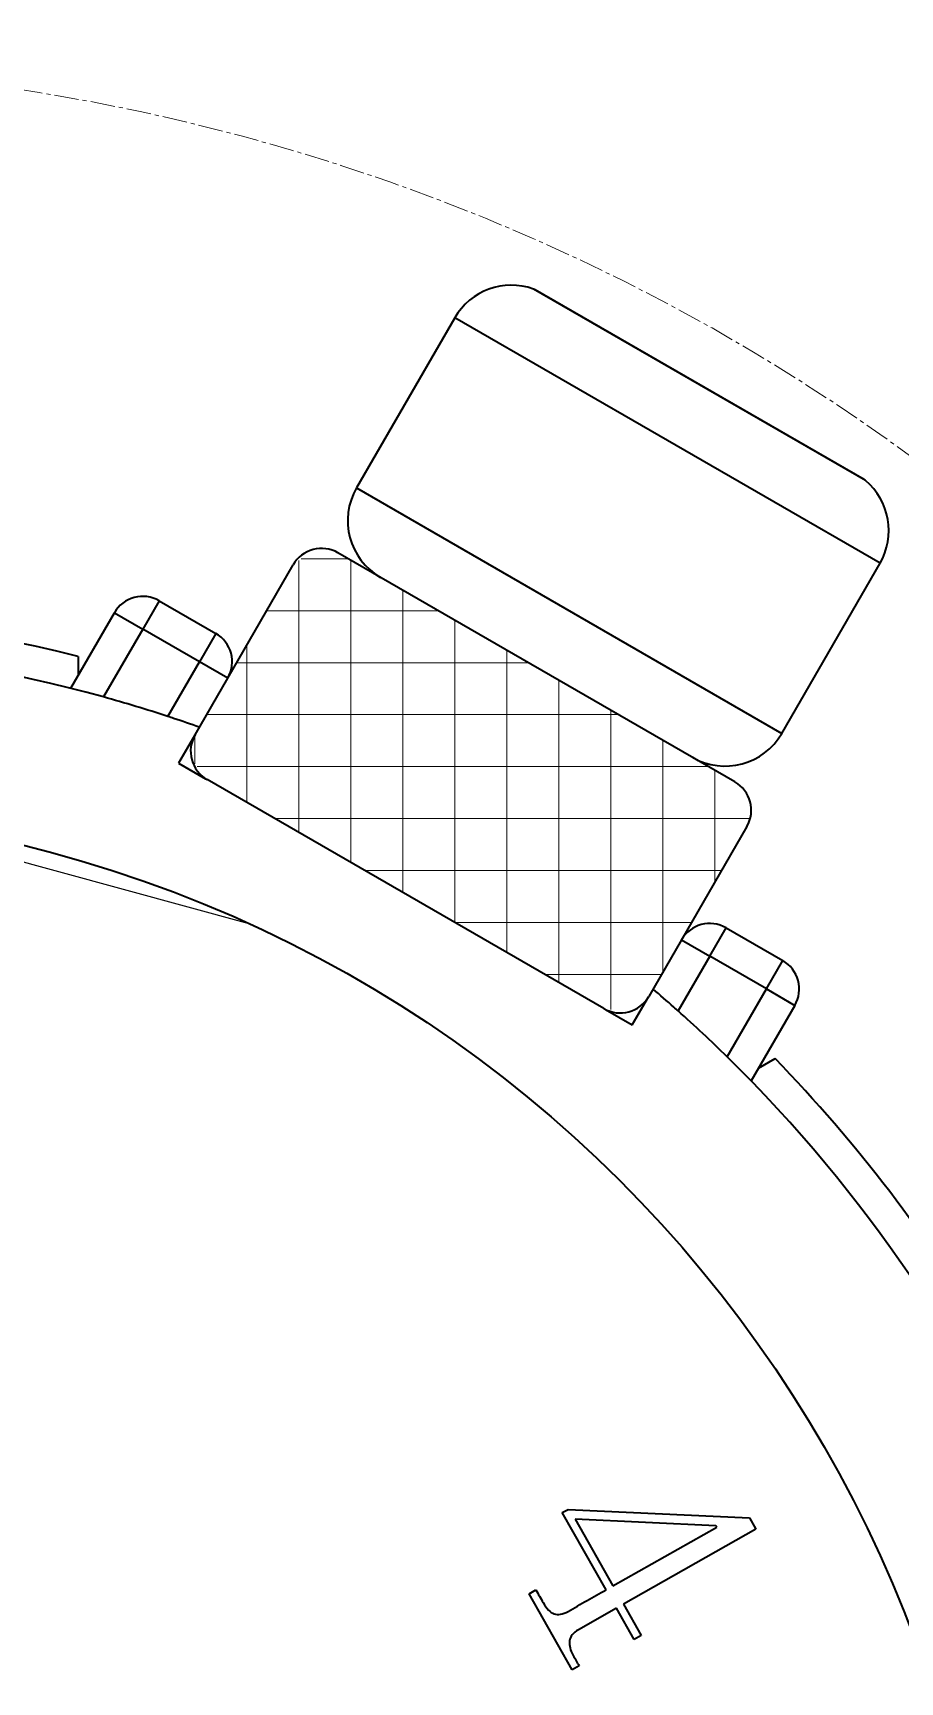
# Model space of a CAD drawing. Header units: millimetres. Extents: x -185079 to -2648, y 85916 to 249201.
# Drawn here: x -53788.8 to -53762.3, y 133821.3 to 133871.7 of the extents above; entities that cross this region are included whole.
import ezdxf

# ---------------------------------------------------------------- set-up
doc = ezdxf.new("R2010")
doc.units = ezdxf.units.MM
doc.linetypes.add('CENTER2', pattern=[1.125, 0.75, -0.125, 0.125, -0.125])
for name, color, linetype in [('1', 4, 'Continuous'), ('2', 3, 'Continuous'), ('Default', 7, 'Continuous')]:
    doc.layers.add(name, color=color, linetype=linetype)
doc.layers.add('图层3', color=7, linetype='Continuous', lineweight=35)
doc.layers.add('图层5', color=7, linetype='Continuous', lineweight=15)

msp = doc.modelspace()

# ---------------------------------------------------------------- linework, layer by layer
at = {"layer": '1', "color": 3, "lineweight": -3, "ltscale": 2, "extrusion": (-0.004685415688226648, -0.01745240643729063, 0.9998367168639968), "elevation": 1.311263986281119e-08}
msp.add_lwpolyline([(-89340.74435583597, 116693.2017122206), (-79605.60479144276, 119307.2036772036), (-77739.80294518075, 112358.532017356), (-87474.94250957393, 109744.530052373)], close=True, dxfattribs=at)
at = {"layer": '1', "lineweight": -3, "ltscale": 2, "extrusion": (-0.004685415688226648, -0.01745240643729063, 0.9998367168639968), "elevation": 1.311264075806094e-08}
msp.add_lwpolyline([(-87231.2481748564, 109916.2399077064), (-77857.25883072625, 112433.2686984296), (-79666.37327405855, 119170.8235395233), (-89040.36261818874, 116653.7947488001), (-87231.2481748564, 109916.2399077064)], dxfattribs=at)
at = {"layer": '2', "extrusion": (-0.004685415688226634, -0.01745240643729067, 0.9998367168639968)}
msp.add_line((-55074.3845846472, 134198.8165125783, 1880.802192983407), (-53782.19395281367, 133844.4517788538, 2542.093391512097), dxfattribs=at)
at = {"layer": 'Default', "color": 7, "linetype": 'CENTER2', "lineweight": 13, "extrusion": (-0.004685415688226631, -0.01745240643729066, 0.9998367168639968)}
msp.add_circle((-86653.41111304305, 115310.6741427744, 457.7624739970715), 61.63746783566021, dxfattribs=at)
at = {"layer": '图层3', "extrusion": (-0.004685415688226631, -0.01745240643729066, 0.9998367168639968)}
for p, q in [((-53763.36425850636, 133857.9867282807, 2542.417886873436), (-53773.5000356769, 133863.8375186648, 2542.47251583582)), ((-53763.40774545751, 133858.0172650867, 2542.418216113501), (-53773.45184223152, 133863.8151337487, 2542.472350944567)), ((-53775.9101190626, 133862.9565040913, 2542.445843413745), (-53778.90901565789, 133857.7622611095, 2542.341123197891)), ((-53762.9220628893, 133855.4592601318, 2542.375841477022), (-53775.9101190626, 133862.9565040913, 2542.445843413745)), ((-53778.90901565789, 133857.7622611095, 2542.341123197891), (-53765.9209594846, 133850.26501715, 2542.271121261169)), ((-53783.84029575661, 133850.2208047687, 2542.186376272002), (-53780.84139916131, 133855.4150477506, 2542.291096487855)), ((-53767.3535268888, 133848.7835109547, 2542.238547920442), (-53779.47571265054, 133855.7809386502, 2542.303883061383)), ((-53765.9209594846, 133850.26501715, 2542.271121261169), (-53762.9220628893, 133855.4592601318, 2542.375841477022)), ((-53784.93845869361, 133854.3173750516, 2542.252736767273), (-53785.43827479283, 133853.4516678879, 2542.235283397964)), ((-53784.93845869361, 133854.3173750516, 2542.252736767273), (-53783.20671787051, 133853.3177425236, 2542.24340317571)), ((-53787.63764407244, 133851.6417955993, 2542.19338497055), (-53786.30414520439, 133853.9514841519, 2542.239950193746)), ((-53786.30414520439, 133853.9514841519, 2542.239950193746), (-53785.43827479283, 133853.4516678879, 2542.235283397964)), ((-53785.43827479283, 133853.4516678879, 2542.235283397964), (-53786.63642554483, 133851.3764092263, 2542.193444474418)), ((-53783.70653396973, 133852.45203536, 2542.225949806401), (-53785.43827479283, 133853.4516678879, 2542.235283397964)), ((-53783.20671787051, 133853.3177425236, 2542.24340317571), (-53783.70653396973, 133852.45203536, 2542.225949806401)), ((-53787.41148055884, 133852.6156804911, 2542.211444224352), (-53787.41143294698, 133852.033604891, 2542.201284168516)), ((-53784.6713235207, 133850.7809702883, 2542.192259758472), (-53783.70653396973, 133852.45203536, 2542.225949806401)), ((-53782.84066355818, 133851.952219096, 2542.22128301062), (-53783.70653396973, 133852.45203536, 2542.225949806401)), ((-53783.84559919148, 133850.211618947, 2542.186191078273), (-53784.34011185582, 133849.3550976051, 2542.168922902693)), ((-53784.34011185582, 133849.3550976051, 2542.168922902693), (-53783.516903378, 133848.8799075762, 2542.164486042627)), ((-53771.35205568252, 133841.8578536456, 2542.098920965971), (-53783.47424144427, 133848.8552813411, 2542.164256106912)), ((-53766.98747257647, 133847.4179875271, 2542.216427755351), (-53769.98636917175, 133842.2237445453, 2542.111707539498)), ((-53768.12086656177, 133843.4553426086, 2542.141947482335), (-53767.62105046256, 133844.3210497722, 2542.159400851644)), ((-53767.62105046256, 133844.3210497722, 2542.159400851644), (-53765.88930963945, 133843.3214172443, 2542.150067260081)), ((-53768.98673697333, 133843.9551588726, 2542.146614278116), (-53768.12086656177, 133843.4553426086, 2542.141947482335)), ((-53768.12086656177, 133843.4553426086, 2542.141947482335), (-53769.08565611274, 133841.7842775369, 2542.108257434405)), ((-53766.38912573866, 133842.4557100807, 2542.132613890772), (-53768.12086656177, 133843.4553426086, 2542.141947482335)), ((-53766.38912573866, 133842.4557100807, 2542.132613890772), (-53765.88930963945, 133843.3214172443, 2542.150067260081)), ((-53770.48618527097, 133841.3580373816, 2542.094254170189), (-53769.99011487565, 133842.2172567937, 2542.111576741084)), ((-53767.58727649066, 133840.380451419, 2542.090774967226), (-53766.38912573866, 133842.4557100807, 2542.132613890772)), ((-53766.38912573866, 133842.4557100807, 2542.132613890772), (-53765.52325532712, 133841.9558938167, 2542.12794709499)), ((-53771.30996800429, 133841.8335588945, 2542.09869412533), (-53770.48618527097, 133841.3580373816, 2542.094254170189)), ((-53765.52325532712, 133841.9558938167, 2542.12794709499), (-53766.85675419516, 133839.6462052641, 2542.081381871794)), ((-53766.6305430697, 133840.0380145558, 2542.08928106976), (-53766.12640336734, 133840.3290523558, 2542.096723699062)), ((-53772.62529603632, 133826.4573787069, 2541.824135089786), (-53772.44952298624, 133826.5570241773, 2541.826698131342)), ((-53771.28820671605, 133824.0996714625, 2541.789246547262), (-53772.62529603632, 133826.4573787069, 2541.824135089786)), ((-53772.44952298624, 133826.5570241773, 2541.826698131342), (-53766.91194668289, 133826.3029858645, 2541.848213911507)), ((-53772.23532651537, 133826.259248403, 2541.822504142199), (-53771.07813648546, 133824.2187599514, 2541.792309694487)), ((-53767.93181407981, 133826.0533894587, 2541.839077859122), (-53772.23532651537, 133826.259248403, 2541.822504142199)), ((-53766.91194668289, 133826.3029858645, 2541.848213911507), (-53766.71259882059, 133825.951473148, 2541.843012346986)), ((-53771.07813648546, 133824.2187599514, 2541.792309694487), (-53767.90993443639, 133826.0148087947, 2541.838506955699)), ((-53766.71259882059, 133825.951473148, 2541.843012346986), (-53770.7596661201, 133823.6571969532, 2541.783999877995)), ((-53767.90993443639, 133826.0148087947, 2541.838506955699), (-53767.93181407981, 133826.0533894587, 2541.839077859122)), ((-53773.63906802463, 133823.9792627998, 2541.776128221885), (-53773.42899779404, 133824.0983512887, 2541.77919136911)), ((-53772.32142727629, 133821.6558494788, 2541.741747149071), (-53773.63906802463, 133823.9792627998, 2541.776128221885)), ((-53770.7596661201, 133823.6571969532, 2541.783999877995), (-53770.219968249, 133822.7055405745, 2541.769917593559)), ((-53770.96973635068, 133823.5381084642, 2541.78093673077), (-53772.13155334026, 133822.8794762091, 2541.763995651219)), ((-53770.43003847959, 133822.5864520856, 2541.766854446334), (-53770.96973635068, 133823.5381084642, 2541.78093673077)), ((-53770.219968249, 133822.7055405745, 2541.769917593559), (-53770.43003847959, 133822.5864520856, 2541.766854446334)), ((-53772.11135704569, 133821.7749379678, 2541.744810296296), (-53772.32142727629, 133821.6558494788, 2541.741747149071))]:
    msp.add_line(p, q, dxfattribs=at)
for radius in [38.99160719999999, 13.9969872]:
    msp.add_circle((-86653.41111304305, 115310.6741427744, 457.7624739970715), radius, dxfattribs=at)
for centre, radius, start, end in [((-86643.74444511841, 115368.1140662008, 457.7624739970715), 1.999569600000024, 85.19433171338893, 165.0300830922015), ((-86643.6020558426, 115369.8077254262, 457.762473997072), 0.2999354399999942, 75.03008309445903, 85.19433171415008), ((-86632.39815304591, 115366.811952783, 457.762473997072), 0.2999354400000244, 64.86583446957108, 75.03008309033746), ((-86633.12005453533, 115365.2732473149, 457.7624739970715), 1.999569600000002, 345.0300830922015, 64.8658344706182), ((-86645.2939826925, 115362.3189440646, 457.7624739970711), 1.999569600000002, 165.0300830926043, 255.0300830912882), ((-86647.51753201359, 115359.8087673899, 457.7624739970715), 0.9997848000000078, 75.03008309059022, 165.0300830922015), ((-86653.41111304305, 115310.6741427744, 457.7624739970715), 43.99053119999999, 89.50759527789177, 180.5525709059643), ((-86653.41111304305, 115310.6741427744, 457.7624739970715), 44.99031600000001, 90.88107858298251, 118.1666418788413), ((-86652.41397182047, 115356.9783776819, 457.7624739970715), 0.9997847999999978, 75.03008308994396, 165.0300830919861), ((-86650.48226444173, 115356.4618651572, 457.7624739970711), 0.9997847999999991, 345.0300830919861, 75.03008309139585), ((-86653.41111304305, 115310.6741427744, 457.7624739970715), 43.99053119999999, 86.83297478219478, 89.50759527789177), ((-86653.41111304305, 115310.6741427744, 457.7624739970715), 43.99053119999999, 86.59199428468266, 86.83297478219478), ((-86653.41111304305, 115310.6741427744, 457.7624739970715), 43.99053119999999, 85.50926529514821, 86.59199428468266), ((-86634.66959210942, 115359.4781251787, 457.762473997072), 1.999569600000002, 255.0300830917986, 345.0300830917986), ((-86649.06706958769, 115354.0136452538, 457.7624739970711), 0.9997848000000019, 165.0300830927917, 255.0300830932225), ((-86633.99558036242, 115356.1931797171, 457.7624739970715), 0.9997848000000008, 345.0300830922015, 75.03008309139585), ((-86633.09689803307, 115351.8132524349, 457.762473997072), 0.9997847999999917, 75.03008309161127, 165.0300830913958), ((-86631.16519065431, 115351.2967399102, 457.7624739970711), 0.9997847999999978, 345.0300830895692, 75.0300830922015), ((-86635.5451179365, 115350.3980575809, 457.7624739970715), 0.9997848000000028, 255.0300830922015, 345.0300830911804), ((-86653.41111304305, 115310.6741427744, 457.7624739970715), 43.99053119999999, 63.45542234161667, 64.54809715708907), ((-86653.41111304305, 115310.6741427744, 457.7624739970715), 43.99053119999999, 63.22719140164455, 63.45542234161667), ((-86653.41111304305, 115310.6741427744, 457.7624739970715), 43.99053119999999, 60.55257090599214, 63.22719140164455), ((-86653.41111304305, 115310.6741427744, 457.7624739970715), 43.99053119999999, 329.507595277801, 60.55257090599214), ((-86653.41111304305, 115310.6741427744, 457.7624739970715), 44.99031600000001, 31.8935243049792, 59.1790876007608)]:
    msp.add_arc(centre, radius, start, end, dxfattribs=at)
at = {"layer": '图层3'}
for points in [[(-53773.42899779404, 133824.0983512887, 2541.77919136911), (-53773.35525529213, 133823.9683201619, 2541.777267213128), (-53773.28151279022, 133823.8382890351, 2541.775343057147), (-53773.20777028832, 133823.7082579083, 2541.773418901165)], [(-53772.45002370563, 133823.4410392074, 2541.772305467711), (-53772.06275137577, 133823.6605832924, 2541.777952494228), (-53771.67547904591, 133823.8801273774, 2541.783599520745), (-53771.28820671605, 133824.0996714625, 2541.789246547262)], [(-53773.20777028832, 133823.7082579083, 2541.773418901165), (-53773.10323421419, 133823.5239280692, 2541.770691251477), (-53772.99114274596, 133823.4061953935, 2541.769161478308), (-53772.87207087905, 133823.3660637396, 2541.769018962296)], [(-53772.87207087905, 133823.3660637396, 2541.769018962296), (-53772.75611319943, 133823.3269816828, 2541.768880173626), (-53772.61293531302, 133823.348684869, 2541.769929965781), (-53772.45002370563, 133823.4410392074, 2541.772305467711)], [(-53772.13155334026, 133822.8794762091, 2541.763995651219), (-53772.29446494766, 133822.7871218708, 2541.761620149289), (-53772.38776329302, 133822.6719171608, 2541.759172008596), (-53772.40287408121, 133822.5387228338, 2541.756776255556)], [(-53772.40287408121, 133822.5387228338, 2541.756776255556), (-53772.41831158916, 133822.4026486295, 2541.754328702451), (-53772.38363705274, 133822.2550528976, 2541.751914872228), (-53772.29125633607, 133822.0921567607, 2541.749504391108)], [(-53772.29125633607, 133822.0921567607, 2541.749504391108), (-53772.23128990594, 133821.986417163, 2541.747939692837), (-53772.17132347582, 133821.8806775654, 2541.746374994567), (-53772.1113570457, 133821.7749379678, 2541.744810296296)]]:
    msp.add_open_spline(points, degree=3, dxfattribs=at)
at = {"layer": '图层5', "extrusion": (-0.004685415688226631, -0.01745240643729066, 0.9998367168639968)}
for p, q in [((-53780.66833516859, 133855.5478339883, 2542.294225314877), (-53780.6676552229, 133847.2352035316, 2542.149129403697)), ((-53779.15784765223, 133855.5974538079, 2542.302169859253), (-53780.60366427906, 133855.5974538079, 2542.295394501045)), ((-53779.08119466498, 133855.5532065289, 2542.301756721406), (-53779.08043933717, 133846.3189967834, 2542.14057476053)), ((-53777.49397877925, 133854.6369997807, 2542.293202078239), (-53777.49322345143, 133845.4027900353, 2542.132020117363)), ((-53776.40870909554, 133854.0105371698, 2542.287352782647), (-53781.65229345587, 133854.0105371698, 2542.262780397966)), ((-53775.9067628935, 133853.7207930326, 2542.284647435072), (-53775.90600756569, 133844.4865832871, 2542.123465474195)), ((-53782.25526493922, 133852.9661595809, 2542.241724885753), (-53782.25487110864, 133848.1514102798, 2542.157684046864)), ((-53774.31954700776, 133852.8045862844, 2542.276092791904), (-53774.31879167995, 133843.5703765389, 2542.114910831028)), ((-53773.65957053886, 133852.4236205318, 2542.27253570604), (-53782.56849990206, 133852.4236205318, 2542.230786851753)), ((-53772.73233112203, 133851.8883795362, 2542.267538148737), (-53772.73157579421, 133842.6541697907, 2542.10635618786)), ((-53770.91043198218, 133850.8367038937, 2542.257718629434), (-53783.48470634824, 133850.8367038937, 2542.19879330554)), ((-53771.14511523629, 133850.972172788, 2542.25898350557), (-53771.14436747892, 133841.8305151335, 2542.099417029712)), ((-53783.84218014998, 133850.2064845069, 2542.186117477549), (-53783.84210883079, 133849.3345766138, 2542.17089843577)), ((-53769.55789935055, 133850.0559660398, 2542.250428862403), (-53769.5573194868, 133842.9668806435, 2542.126689775195)), ((-53768.1612934255, 133849.2497872556, 2542.242901552828), (-53783.77703153631, 133849.2497872556, 2542.169723379739)), ((-53767.97068346481, 133849.1397592916, 2542.241874219236), (-53767.97040337179, 133845.7155008881, 2542.182104222751)), ((-53766.92186710617, 133847.6628706175, 2542.221009691627), (-53781.40853602719, 133847.6628706175, 2542.153122540968)), ((-53767.7622957511, 133846.0759539794, 2542.189371253896), (-53778.65939747052, 133846.0759539794, 2542.138305464361)), ((-53768.67850219728, 133844.4890373413, 2542.157377707682), (-53775.91025891383, 133844.4890373413, 2542.123488387755)), ((-53769.59470864347, 133842.9021207032, 2542.125384161469), (-53773.16112035714, 133842.9021207032, 2542.108671311149))]:
    msp.add_line(p, q, dxfattribs=at)

doc.saveas('drawing.dxf')
